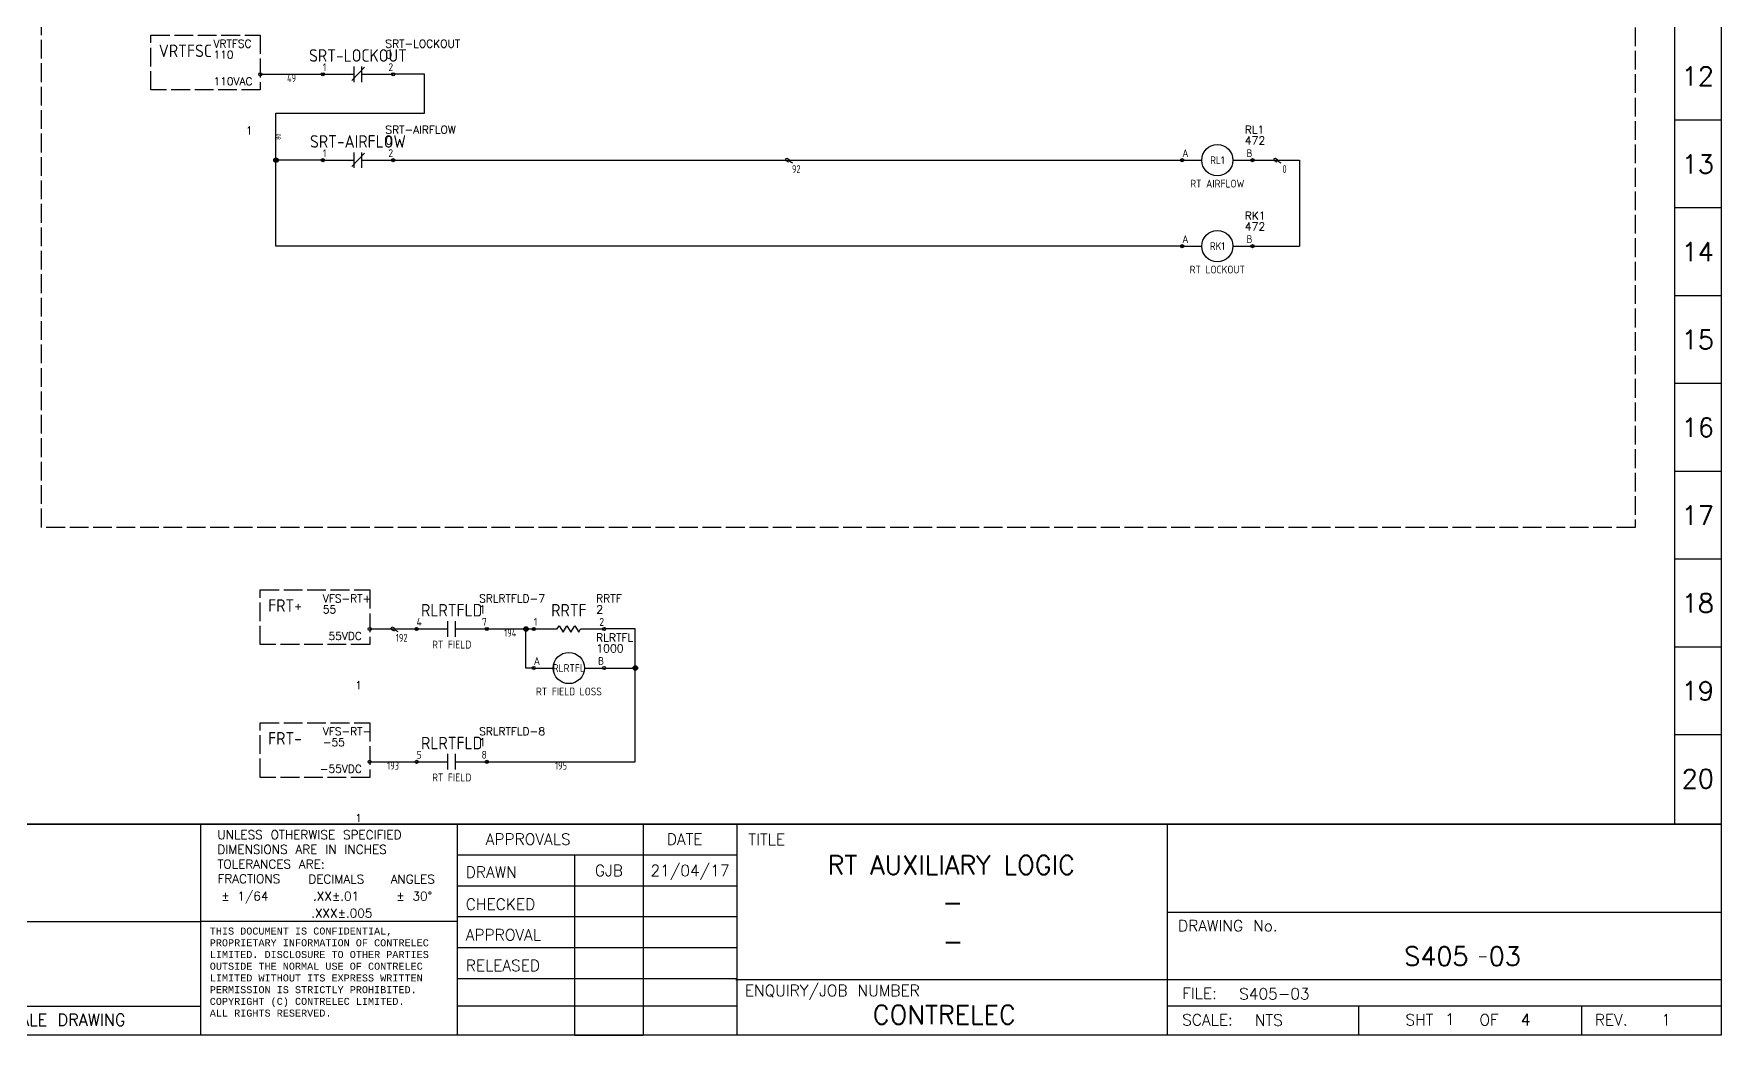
# Model space of a CAD drawing. Header units: millimetres. Extents: x 0 to 1020, y 0 to 646.
# Drawn here: x 480 to 1020, y 0 to 320 of the extents above; entities that cross this region are included whole.
import ezdxf
from ezdxf.enums import TextEntityAlignment as Align

# ---------------------------------------------------------------- set-up
doc = ezdxf.new("R2010")
doc.units = ezdxf.units.MM
doc.header["$LTSCALE"] = 0.5
doc.linetypes.add('ACAD_ISO02W100', pattern=[15, 12, -3])
for name, color, linetype in [('LOCBOX', 7, 'ACAD_ISO02W100'), ('NETLIST', 50, 'Continuous'), ('OUTLINE_0', 7, 'Continuous'), ('OUTLINE_GRID', 7, 'Continuous'), ('SYMS', 7, 'Continuous'), ('WIREFIXED', 7, 'Continuous'), ('WIRENO', 7, 'Continuous'), ('WIRES', 7, 'Continuous')]:
    doc.layers.add(name, color=color, linetype=linetype)
doc.styles.add('MONOTXT', font='monotxt', dxfattribs={"height": 0.125})
doc.styles.get("Standard").update_dxf_attribs({"font": 'txt.shx', "bigfont": 'gbcbig.shx'})
doc.styles.add('WD', font='romans.shx', dxfattribs={"bigfont": 'gbcbig.shx'})
doc.styles.add('WD_IEC', font='isocp2.shx', dxfattribs={"width": 0.9, "height": 4})

# ---------------------------------------------------------------- blocks, each defined once
blk = doc.blocks.new('CONTRELEC 2016 BLOCK')
for p, q in [((444.47, 68.75), (444.47, 12.5)), ((512.88, 68.75), (512.88, 12.5)), ((562.5, 68.75), (562.5, 12.5)), ((587.5, 68.75), (587.5, 12.5)), ((702.25, 68.75), (702.25, 12.5)), ((587.5, 60.54), (512.88, 60.54)), ((544.24, 60.54), (544.24, 12.5)), ((587.5, 52.27), (512.88, 52.27)), ((702.25, 45.31), (850, 45.31)), ((362.88, 42.79), (444.47, 42.79)), ((444.47, 42.9), (513.01, 42.9)), ((587.5, 44.04), (512.88, 44.04)), ((587.5, 35.79), (512.88, 35.79)), ((587.5, 27.54), (512.88, 27.54)), ((587.24, 27.38), (850, 27.38)), ((362.88, 20.29), (444.47, 20.29)), ((587.5, 20.29), (512.88, 20.29)), ((702.25, 20.31), (850, 20.31)), ((753.23, 20.31), (753.23, 12.5)), ((812.7, 20.31), (812.7, 12.5))]:
    blk.add_line(p, q)
blk.add_lwpolyline([(0, 68.75), (850, 68.75), (850, 12.5), (0, 12.5)], close=True)
at = {"layer": 'OUTLINE_0', "linetype": 'Continuous'}
blk.add_line((544.24, 12.5), (562.5, 12.5), dxfattribs=at)
at = {"insert": (784.15, 34.85), "char_height": 2.5, "width": 3.4096, "attachment_point": 1}
blk.add_mtext('\\pi0.87148;-', dxfattribs=at)
at = {"layer": 'OUTLINE_0'}
for s, height, p in [('UNLESS OTHERWISE SPECIFIED', 2.35, (448.97, 64.79)), ('DIMENSIONS ARE IN INCHES', 2.35, (448.97, 60.88)), ('APPROVALS', 3, (520.53, 63.28)), ('DATE', 3, (568.82, 63.28)), ('TITLE', 3, (590.57, 63.19)), ('TOLERANCES ARE:', 2.35, (448.97, 56.96)), ('FRACTIONS', 2.35, (449.01, 53.04)), ('DECIMALS', 2.35, (473.22, 52.96)), ('ANGLES', 2.35, (495.17, 52.96)), ('DRAWN', 3, (515.21, 54.5)), ('%%P 1/64', 2.35, (450.01, 48.43)), ('.XX%%P.01', 2.35, (474.49, 48.43)), ('%%P 30%%D', 2.35, (496.69, 48.43)), ('.XXX%%P.005', 2.35, (473.98, 43.89)), ('CHECKED', 3, (515.21, 45.93)), ('APPROVAL', 3, (515.21, 37.77)), ('DRAWING No.', 3, (705.14, 40.21)), ('RELEASED', 3, (515.21, 29.61)), ('ENQUIRY/JOB NUMBER', 3, (589.63, 22.91)), ('FILE:', 3, (706.25, 22.18)), ('DO NOT SCALE DRAWING', 3.125, (371.49, 15.05)), ('SCALE:', 3, (706.25, 15.11)), ('SHT    OF', 3, (765.79, 15.11))]:
    blk.add_text(s, height=height, dxfattribs=at).set_placement(p)
at = {"layer": 'OUTLINE_0', "style": 'WD'}
blk.add_text('REV.', height=3, dxfattribs=at).set_placement((816.29, 15.11))
at = {"layer": 'OUTLINE_0', "insert": (446.94, 41.22), "char_height": 1.875, "width": 63.19, "attachment_point": 1, "style": 'MONOTXT'}
blk.add_mtext('THIS DOCUMENT IS CONFIDENTIAL, PROPRIETARY INFORMATION OF CONTRELEC LIMITED. DISCLOSURE TO OTHER PARTIES OUTSIDE THE NORMAL USE OF CONTRELEC LIMITED WITHOUT ITS EXPRESS WRITTEN PERMISSION IS STRICTLY PROHIBITED. COPYRIGHT (C) CONTRELEC LIMITED.^JALL RIGHTS RESERVED.', dxfattribs=at)
at = {"layer": 'OUTLINE_0', "style": 'WD'}
for tag, height, p in [('DWGDESC1', 5, (644.66, 57.89)), ('EDBY', 3, (553.37, 56.41)), ('EDDATE', 3, (575, 56.41)), ('CKBY', 3, (553.37, 48.16)), ('CKDATE', 3, (575, 48.16)), ('DWGDESC2', 5, (645.03, 47.96)), ('DWGDESC3', 5, (645.15, 37.57)), ('PROJDESC', 5, (642.81, 17.97)), ('REVISION', 3, (835.28, 16.64))]:
    blk.add_attdef(tag, text='', height=height, dxfattribs=at).set_placement(p, align=Align.MIDDLE_CENTER)
blk.add_attdef('DWGNO', text='', height=5, dxfattribs=at).set_placement((782.6, 33.58), align=Align.MIDDLE_RIGHT)
blk.add_attdef('SHEETNO', text='', height=5, dxfattribs=at).set_placement((788, 33.58), align=Align.MIDDLE_LEFT)
for tag, p, height in [('FILENAME', (721.45, 22.05), 3), ('SCALE', (725.62, 15.05), 3), ('SH', (776.35, 15.29), 3), ('NSH', (796.5, 15.11), 3.12)]:
    blk.add_attdef(tag, p, '', height=height, dxfattribs=at)
at = {"layer": 'OUTLINE_0', "style": 'WD', "flags": 1}
blk.add_attdef('WD_TB', (567.05, 15.25), '', height=3, dxfattribs=at)
blk = doc.blocks.new('2010 Grid')
at = {"layer": 'OUTLINE_GRID'}
for p, q in [((850, 481.25), (850, 0)), ((837.5, 468.74), (837.5, 0)), ((850, 187.76), (837.5, 187.76)), ((850, 164.35), (837.5, 164.35)), ((850, 140.93), (837.5, 140.93)), ((850, 117.51), (837.5, 117.51)), ((850, 94.1), (837.5, 94.1)), ((850, 70.68), (837.5, 70.68)), ((850, 47.27), (837.5, 47.27)), ((850, 23.85), (837.5, 23.85)), ((850, 0), (0, 0))]:
    blk.add_line(p, q, dxfattribs=at)
at = {"layer": 'OUTLINE_GRID', "char_height": 5, "width": 17.7556, "attachment_point": 5}
for s, insert in [('12', (843.75, 199.47)), ('13', (843.75, 176.05)), ('14', (843.75, 152.64)), ('15', (843.75, 129.22)), ('16', (843.75, 105.81)), ('17', (843.75, 82.39)), ('18', (843.75, 58.98)), ('19', (843.75, 35.56)), ('20', (843.75, 12.15))]:
    blk.add_mtext(s, dxfattribs=dict(at, insert=insert))
blk = doc.blocks.new('DCM-1')
at = {"linetype": 'ACAD_ISO02W100'}
blk.add_lwpolyline([(-35, 12.5), (0, 12.5), (0, -5), (-35, -5)], close=True, dxfattribs=at)
blk.add_circle((0, 0), 0.5)
at = {"style": 'WD_IEC'}
for tag, height, flags, p in [('LOC', 4, 1, (-32.5, 14.5)), ('DESC1', 3, 9, (-32.5, 2.5))]:
    blk.add_attdef(tag, text='', height=height, dxfattribs=dict(at, flags=flags)).set_placement(p, align=Align.MIDDLE_LEFT)
blk.add_attdef('TAG1', text='', height=4, dxfattribs=at).set_placement((-32.5, 7.5), align=Align.MIDDLE_LEFT)
at = {"style": 'WD_IEC', "flags": 1}
blk.add_attdef('X1TERM01', (0, 0), '', height=0.5, dxfattribs=at)
blk.add_attdef('TERMDESC01', text='', height=2.5).set_placement((-2.5, -1), align=Align.TOP_RIGHT)
blk.add_attdef('TERM01', text='', height=2.5).set_placement((-2.5, -20), align=Align.BOTTOM_RIGHT)
at = {"layer": 'NETLIST'}
for tag, p in [('NETTAG', (-15, 8.5)), ('NETVALUE', (-15, 5))]:
    blk.add_attdef(tag, p, '', height=2.5, dxfattribs=at)
blk = doc.blocks.new('RESISTOR-1')
for p, q in [((0, 0), (7.5, 0)), ((7.5, 0), (8.12, 1)), ((8.12, 1), (9.38, -1)), ((9.38, -1), (10.62, 1)), ((10.62, 1), (11.88, -1)), ((11.88, -1), (13.12, 1)), ((13.12, 1), (14.38, -1)), ((14.38, -1), (15, 0)), ((15, 0), (22.5, 0))]:
    blk.add_line(p, q)
for centre in [(0, 0), (22.5, 0)]:
    blk.add_circle(centre, 0.5)
at = {"style": 'WD_IEC', "flags": 1}
blk.add_attdef('LOC', text='', height=4, dxfattribs=at).set_placement((11.25, 11), align=Align.MIDDLE_CENTER)
at = {"style": 'WD_IEC'}
for tag, height, p in [('TAG1', 4, (11.25, 6)), ('DESC1', 2.5, (10.75, -3))]:
    blk.add_attdef(tag, text='', height=height, dxfattribs=at).set_placement(p, align=Align.MIDDLE_CENTER)
for tag, p, height, flags in [('X4TERM01', (0, 0), 0.64, 1), ('TERM01', (0, 1), 2.5, 8), ('X1TERM02', (22.5, 0), 0.64, 1)]:
    blk.add_attdef(tag, p, '', height=height, dxfattribs=dict(at, flags=flags))
at = {"style": 'WD_IEC', "flags": 8}
blk.add_attdef('TERM02', text='', height=2.5, dxfattribs=at).set_placement((22.5, 1), align=Align.RIGHT)
at = {"layer": 'NETLIST'}
for tag, p, height in [('NETTAG', (20, 8.5), 2.5), ('NETVALUE', (20, 5), 2.56)]:
    blk.add_attdef(tag, p, '', height=height, dxfattribs=at)
blk = doc.blocks.new('CONTACT-NO')
for p, q in [((2.5, 0), (12.5, 0)), ((12.5, -2.5), (12.5, 2.5)), ((15, -2.5), (15, 2.5)), ((15, 0), (25, 0))]:
    blk.add_line(p, q)
for centre in [(2.5, 0), (25, 0)]:
    blk.add_circle(centre, 0.5)
at = {"style": 'WD_IEC', "flags": 1}
blk.add_attdef('LOC', text='', height=4, dxfattribs=at).set_placement((13.75, 11), align=Align.MIDDLE_CENTER)
at = {"style": 'WD_IEC'}
for tag, height, p in [('TAG1', 4, (13.75, 6)), ('DESC1', 2.5, (13.75, -5))]:
    blk.add_attdef(tag, text='', height=height, dxfattribs=at).set_placement(p, align=Align.MIDDLE_CENTER)
for tag, p, height, flags in [('X4TERM01', (2.5, 0), 0.64, 1), ('TERM01', (2.5, 1), 2.5, 8), ('X1TERM02', (25, 0), 0.64, 1)]:
    blk.add_attdef(tag, p, '', height=height, dxfattribs=dict(at, flags=flags))
at = {"style": 'WD_IEC', "flags": 8}
blk.add_attdef('TERM02', text='', height=2.5, dxfattribs=at).set_placement((25, 1), align=Align.RIGHT)
at = {"layer": 'NETLIST'}
for tag, p, height in [('NETTAG', (22.5, 8.5), 2.5), ('NETVALUE', (22.5, 5), 2.56)]:
    blk.add_attdef(tag, p, '', height=height, dxfattribs=at)
blk = doc.blocks.new('CONTACTOR-H')
for p, q in [((0, 0), (6.25, 0)), ((16.25, 0), (22.5, 0))]:
    blk.add_line(p, q)
for centre, radius in [((0, 0), 0.5), ((11.25, 0), 5), ((22.5, 0), 0.5)]:
    blk.add_circle(centre, radius)
at = {"style": 'WD_IEC', "flags": 1}
blk.add_attdef('LOC', text='', height=4, dxfattribs=at).set_placement((11.25, 8.5), align=Align.MIDDLE_CENTER)
at = {"style": 'WD_IEC'}
for tag, p, height, flags in [('X4TERM01', (0, 0), 0.64, 1), ('TERM01', (0, 1), 2.5, 8), ('X1TERM02', (22.5, 0), 0.64, 1)]:
    blk.add_attdef(tag, p, '', height=height, dxfattribs=dict(at, flags=flags))
for tag, height, p in [('TAG1', 4, (11.25, 0)), ('DESC1', 2.5, (11.25, -7.5))]:
    blk.add_attdef(tag, text='', height=height, dxfattribs=at).set_placement(p, align=Align.MIDDLE_CENTER)
at = {"style": 'WD_IEC', "flags": 8}
blk.add_attdef('TERM02', text='', height=2.5, dxfattribs=at).set_placement((22.5, 1), align=Align.RIGHT)
at = {"layer": 'NETLIST'}
for tag, p, height in [('NETTAG', (20, 8.5), 2.5), ('NETVALUE', (20, 5), 2.56)]:
    blk.add_attdef(tag, p, '', height=height, dxfattribs=at)
blk = doc.blocks.new('WDDOT')
for radius in [0.72, 0.449, 0.223]:
    blk.add_circle((0, 0), radius)
blk = doc.blocks.new('WD_WNH2')
at = {"linetype": 'Continuous', "style": 'WD_IEC', "width": 0.8}
blk.add_attdef('WIRENO', text='', height=2.5, dxfattribs=at).set_placement((0, 0), align=Align.TOP_CENTER)
at = {"style": 'WD_IEC', "flags": 1}
for tag, p in [('W02USER', (0, -1.21)), ('W03USER', (0, -1.33)), ('W04USER', (0, -1.46)), ('W05USER', (0, -1.58)), ('W06USER', (0, -1.71)), ('W07USER', (0, -1.83)), ('W08USER', (0, -1.96)), ('W09USER', (0, -2.08)), ('W01USER', (0, -1.08)), ('W10USER', (0, -2.21))]:
    blk.add_attdef(tag, text='', height=0.08, dxfattribs=at).set_placement(p, align=Align.CENTER)
blk = doc.blocks.new('CONTACT-NC')
for p, q in [((0, 0), (10, 0)), ((13.35, 2.25), (9.28, -2.05)), ((10, -2.5), (10, 2.5)), ((12.5, -2.5), (12.5, 2.5)), ((12.5, 0), (22.5, 0))]:
    blk.add_line(p, q)
for centre in [(0, 0), (22.5, 0)]:
    blk.add_circle(centre, 0.5)
at = {"style": 'WD_IEC', "flags": 1}
blk.add_attdef('LOC', text='', height=4, dxfattribs=at).set_placement((11.25, 11), align=Align.MIDDLE_CENTER)
at = {"style": 'WD_IEC'}
for tag, height, p in [('TAG1', 4, (11.25, 6)), ('DESC1', 2.5, (11.25, -5))]:
    blk.add_attdef(tag, text='', height=height, dxfattribs=at).set_placement(p, align=Align.MIDDLE_CENTER)
for tag, p, height, flags in [('X4TERM01', (0, 0), 0.64, 1), ('TERM01', (0, 1), 2.5, 8), ('X1TERM02', (22.5, 0), 0.64, 1)]:
    blk.add_attdef(tag, p, '', height=height, dxfattribs=dict(at, flags=flags))
at = {"style": 'WD_IEC', "flags": 8}
blk.add_attdef('TERM02', text='', height=2.5, dxfattribs=at).set_placement((22.5, 1), align=Align.RIGHT)
at = {"layer": 'NETLIST'}
for tag, p, height in [('NETTAG', (20, 8.5), 2.5), ('NETVALUE', (20, 5), 2.56)]:
    blk.add_attdef(tag, p, '', height=height, dxfattribs=at)
blk = doc.blocks.new('WD_WNV2')
at = {"linetype": 'Continuous', "style": 'WD_IEC', "width": 0.8}
blk.add_attdef('WIRENO', text='', height=1.5, rotation=90, dxfattribs=at).set_placement((0, 0), align=Align.TOP_CENTER)
at = {"style": 'WD_IEC', "flags": 1}
for tag, p in [('W01USER', (1.86, -1.08)), ('W02USER', (1.86, -1.21)), ('W03USER', (1.86, -1.33)), ('W04USER', (1.86, -1.46)), ('W05USER', (1.86, -1.58)), ('W06USER', (1.86, -1.71)), ('W07USER', (1.86, -1.83)), ('W08USER', (1.86, -1.96)), ('W09USER', (1.86, -2.08)), ('W10USER', (1.86, -2.21))]:
    blk.add_attdef(tag, text='', height=0.08, dxfattribs=at).set_placement(p, align=Align.CENTER)

msp = doc.modelspace()

# ---------------------------------------------------------------- linework, layer by layer
at = {"layer": 'LOCBOX'}
msp.add_lwpolyline([(482.5, 615), (992.5, 615), (992.5, 162.5), (482.5, 162.5)], close=True, dxfattribs=at)
at = {"layer": 'WIREFIXED'}
msp.add_lwpolyline([(879.15, 279.05), (878.19, 279.6), (878.04, 280.15), (877.35, 280.54), (876.81, 280.4), (876.96, 279.85), (877.65, 279.46), (877.92, 279.53)], dxfattribs=at)
at = {"layer": 'WIRENO'}
for points in [[(722.9, 279.05), (721.94, 279.6), (721.79, 280.15), (721.1, 280.54), (720.56, 280.4), (720.71, 279.85), (721.4, 279.46), (721.67, 279.53)], [(596.65, 129.05), (595.69, 129.6), (595.54, 130.15), (594.85, 130.54), (594.31, 130.4), (594.46, 129.85), (595.15, 129.46), (595.42, 129.53)]]:
    msp.add_lwpolyline(points, dxfattribs=at)
at = {"layer": 'WIRES'}
for p, q in [((552.5, 307.5), (572.5, 307.5)), ((605, 307.5), (595, 307.5)), ((605, 295), (605, 307.5)), ((557.5, 280), (557.5, 295)), ((557.5, 295), (605, 295)), ((572.5, 280), (557.5, 280)), ((557.5, 277.5), (557.5, 280)), ((557.5, 252.5), (557.5, 277.5)), ((595, 280), (847.5, 280)), ((870, 280), (885, 280)), ((885, 280), (885, 252.5)), ((847.5, 252.5), (557.5, 252.5)), ((870, 252.5), (885, 252.5)), ((587.5, 130), (602.5, 130)), ((625, 130), (640, 130)), ((637.5, 117.5), (637.5, 130)), ((672.5, 130), (662.5, 130)), ((672.5, 87.5), (672.5, 130)), ((640, 117.5), (637.5, 117.5)), ((662.5, 117.5), (672.5, 117.5)), ((587.5, 87.5), (602.5, 87.5)), ((625, 87.5), (672.5, 87.5))]:
    msp.add_line(p, q, dxfattribs=at)

# ---------------------------------------------------------------- block references
at = {"xscale": 1.2, "yscale": 1.2, "zscale": 1.2}
msp.add_blockref('2010 Grid', (0, 67.5), dxfattribs=at)
for p, values in [((552.5, 307.5), {'NETVALUE': '110', 'NETTAG': 'VRTFSC', 'TERM01': '1', 'TAG1': 'VRTFSC', 'TERMDESC01': '110VAC'}), ((587.5, 130), {'NETVALUE': '55', 'NETTAG': 'VFS-RT+', 'TERM01': '1', 'TAG1': 'FRT+', 'TERMDESC01': '55VDC'}), ((587.5, 87.5), {'NETVALUE': '-55', 'NETTAG': 'VFS-RT-', 'TERM01': '1', 'TAG1': 'FRT-', 'TERMDESC01': '-55VDC'})]:
    msp.add_blockref('DCM-1', p).add_auto_attribs(values)
ref = msp.add_blockref('CONTACT-NC', (572.5, 307.5))
ref.add_attrib('TERM02', '2', dxfattribs={"height": 2.5, "style": 'WD_IEC'}).set_placement((595, 308.5), align=Align.RIGHT)
ref.add_attrib('TERM01', '1', (572.5, 308.5), dxfattribs={"height": 2.5, "style": 'WD_IEC'})
ref.add_attrib('TAG1', 'SRT-LOCKOUT', dxfattribs={"height": 4, "style": 'WD_IEC'}).set_placement((583.75, 313.5), align=Align.MIDDLE_CENTER)
ref.add_attrib('NETVALUE', '0', (592.5, 312.5), dxfattribs={"layer": 'NETLIST', "height": 2.56})
ref.add_attrib('NETTAG', 'SRT-LOCKOUT', (592.5, 316), dxfattribs={"layer": 'NETLIST', "height": 2.5})
ref = msp.add_blockref('CONTACT-NC', (572.5, 280))
ref.add_attrib('TERM02', '2', dxfattribs={"height": 2.5, "style": 'WD_IEC'}).set_placement((595, 281), align=Align.RIGHT)
ref.add_attrib('TERM01', '1', (572.5, 281), dxfattribs={"height": 2.5, "style": 'WD_IEC'})
ref.add_attrib('TAG1', 'SRT-AIRFLOW', dxfattribs={"height": 4, "style": 'WD_IEC'}).set_placement((583.75, 286), align=Align.MIDDLE_CENTER)
ref.add_attrib('NETVALUE', '0', (592.5, 285), dxfattribs={"layer": 'NETLIST', "height": 2.56})
ref.add_attrib('NETTAG', 'SRT-AIRFLOW', (592.5, 288.5), dxfattribs={"layer": 'NETLIST', "height": 2.5})
ref = msp.add_blockref('CONTACTOR-H', (847.5, 280))
ref.add_attrib('TERM02', 'B', dxfattribs={"height": 2.5, "style": 'WD_IEC'}).set_placement((870, 281), align=Align.RIGHT)
ref.add_attrib('TERM01', 'A', (847.5, 281), dxfattribs={"height": 2.5, "style": 'WD_IEC'})
ref.add_attrib('DESC1', 'RT AIRFLOW', dxfattribs={"height": 2.5, "style": 'WD_IEC'}).set_placement((858.75, 272.5), align=Align.MIDDLE_CENTER)
ref.add_attrib('TAG1', 'RL1', dxfattribs={"height": 2.5, "style": 'WD_IEC'}).set_placement((858.75, 280), align=Align.MIDDLE_CENTER)
ref.add_attrib('NETVALUE', '472', (867.5, 285), dxfattribs={"layer": 'NETLIST', "height": 2.56})
ref.add_attrib('NETTAG', 'RL1', (867.5, 288.5), dxfattribs={"layer": 'NETLIST', "height": 2.5})
ref = msp.add_blockref('CONTACTOR-H', (847.5, 252.5))
ref.add_attrib('TERM02', 'B', dxfattribs={"height": 2.5, "style": 'WD_IEC'}).set_placement((870, 253.5), align=Align.RIGHT)
ref.add_attrib('TERM01', 'A', (847.5, 253.5), dxfattribs={"height": 2.5, "style": 'WD_IEC'})
ref.add_attrib('DESC1', 'RT LOCKOUT', dxfattribs={"height": 2.5, "style": 'WD_IEC'}).set_placement((858.75, 245), align=Align.MIDDLE_CENTER)
ref.add_attrib('TAG1', 'RK1', dxfattribs={"height": 2.5, "style": 'WD_IEC'}).set_placement((858.75, 252.5), align=Align.MIDDLE_CENTER)
ref.add_attrib('NETVALUE', '472', (867.5, 257.5), dxfattribs={"layer": 'NETLIST', "height": 2.56})
ref.add_attrib('NETTAG', 'RK1', (867.5, 261), dxfattribs={"layer": 'NETLIST', "height": 2.5})
ref = msp.add_blockref('CONTACT-NO', (600, 130))
ref.add_attrib('NETTAG', 'SRLRTFLD-7', (622.5, 138.5), dxfattribs={"layer": 'NETLIST', "height": 2.5})
ref.add_attrib('NETVALUE', '1', (622.5, 135), dxfattribs={"layer": 'NETLIST', "height": 2.56})
ref.add_attrib('TAG1', 'RLRTFLD', dxfattribs={"height": 4, "style": 'WD_IEC'}).set_placement((613.75, 136), align=Align.MIDDLE_CENTER)
ref.add_attrib('DESC1', 'RT FIELD', dxfattribs={"height": 2.5, "style": 'WD_IEC'}).set_placement((613.75, 125), align=Align.MIDDLE_CENTER)
ref.add_attrib('TERM01', '4', (602.5, 131), dxfattribs={"height": 2.5, "style": 'WD_IEC'})
ref.add_attrib('TERM02', '7', dxfattribs={"height": 2.5, "style": 'WD_IEC'}).set_placement((625, 131), align=Align.RIGHT)
ref = msp.add_blockref('RESISTOR-1', (640, 130))
ref.add_attrib('NETTAG', 'RRTF', (660, 138.5), dxfattribs={"layer": 'NETLIST', "height": 2.5})
ref.add_attrib('NETVALUE', '2', (660, 135), dxfattribs={"layer": 'NETLIST', "height": 2.56})
ref.add_attrib('TAG1', 'RRTF', dxfattribs={"height": 4, "style": 'WD_IEC'}).set_placement((651.25, 136), align=Align.MIDDLE_CENTER)
ref.add_attrib('TERM01', '1', (640, 131), dxfattribs={"height": 2.5, "style": 'WD_IEC'})
ref.add_attrib('TERM02', '2', dxfattribs={"height": 2.5, "style": 'WD_IEC'}).set_placement((662.5, 131), align=Align.RIGHT)
ref = msp.add_blockref('CONTACTOR-H', (640, 117.5))
ref.add_attrib('TERM02', 'B', dxfattribs={"height": 2.5, "style": 'WD_IEC'}).set_placement((662.5, 118.5), align=Align.RIGHT)
ref.add_attrib('TERM01', 'A', (640, 118.5), dxfattribs={"height": 2.5, "style": 'WD_IEC'})
ref.add_attrib('DESC1', 'RT FIELD LOSS', dxfattribs={"height": 2.5, "style": 'WD_IEC'}).set_placement((651.25, 110), align=Align.MIDDLE_CENTER)
ref.add_attrib('TAG1', 'RLRTFL', dxfattribs={"height": 2.5, "style": 'WD_IEC'}).set_placement((651.25, 117.5), align=Align.MIDDLE_CENTER)
ref.add_attrib('NETVALUE', '1000', (660, 122.5), dxfattribs={"layer": 'NETLIST', "height": 2.56})
ref.add_attrib('NETTAG', 'RLRTFL', (660, 126), dxfattribs={"layer": 'NETLIST', "height": 2.5})
ref = msp.add_blockref('CONTACT-NO', (600, 87.5))
ref.add_attrib('NETTAG', 'SRLRTFLD-8', (622.5, 96), dxfattribs={"layer": 'NETLIST', "height": 2.5})
ref.add_attrib('NETVALUE', '1', (622.5, 92.5), dxfattribs={"layer": 'NETLIST', "height": 2.56})
ref.add_attrib('TAG1', 'RLRTFLD', dxfattribs={"height": 4, "style": 'WD_IEC'}).set_placement((613.75, 93.5), align=Align.MIDDLE_CENTER)
ref.add_attrib('DESC1', 'RT FIELD', dxfattribs={"height": 2.5, "style": 'WD_IEC'}).set_placement((613.75, 82.5), align=Align.MIDDLE_CENTER)
ref.add_attrib('TERM01', '5', (602.5, 88.5), dxfattribs={"height": 2.5, "style": 'WD_IEC'})
ref.add_attrib('TERM02', '8', dxfattribs={"height": 2.5, "style": 'WD_IEC'}).set_placement((625, 88.5), align=Align.RIGHT)
msp.add_blockref('CONTRELEC 2016 BLOCK', (0, -15), dxfattribs=at).add_auto_attribs({'DWGNO': 'S405', 'FILENAME': 'S405-03', 'DWGDESC1': 'RT AUXILIARY LOGIC', 'DWGDESC2': '-', 'DWGDESC3': '-', 'SH': '1', 'NSH': '4', 'SCALE': 'NTS', 'EDBY': 'GJB', 'EDDATE': '21/04/17', 'PROJDESC': 'CONTRELEC', 'SHEETNO': '03', 'REVISION': '1'})
at = {"layer": 'SYMS'}
for p in [(557.5, 280), (637.5, 130), (672.5, 117.5)]:
    msp.add_blockref('WDDOT', p, dxfattribs=at)
at = {"layer": 'WIREFIXED'}
ref = msp.add_blockref('WD_WNH2', (877.5, 280), dxfattribs=at)
ref.add_attrib('WIRENOF', '0', dxfattribs={"linetype": 'Continuous', "height": 2.5, "style": 'WD_IEC', "width": 0.8}).set_placement((880.25, 278.41), align=Align.TOP_CENTER)
at = {"layer": 'WIRENO'}
ref = msp.add_blockref('WD_WNH2', (562.5, 307.5), dxfattribs=at)
ref.add_attrib('WIRENO', '49', dxfattribs={"linetype": 'Continuous', "height": 2.5, "style": 'WD_IEC', "width": 0.8}).set_placement((562.5, 307.5), align=Align.TOP_CENTER)
ref = msp.add_blockref('WD_WNV2', (557.5, 287.5), dxfattribs=at)
ref.add_attrib('WIRENO', '80', dxfattribs={"linetype": 'Continuous', "height": 1.5, "rotation": 90, "style": 'WD_IEC', "width": 0.8}).set_placement((557.5, 287.5), align=Align.TOP_CENTER)
ref = msp.add_blockref('WD_WNH2', (721.25, 280), dxfattribs=at)
ref.add_attrib('WIRENO', '92', dxfattribs={"linetype": 'Continuous', "height": 2.5, "style": 'WD_IEC', "width": 0.8}).set_placement((724, 278.41), align=Align.TOP_CENTER)
ref = msp.add_blockref('WD_WNH2', (632.5, 130), dxfattribs=at)
ref.add_attrib('WIRENO', '194', dxfattribs={"linetype": 'Continuous', "height": 2.5, "style": 'WD_IEC', "width": 0.8}).set_placement((632.5, 130), align=Align.TOP_CENTER)
ref = msp.add_blockref('WD_WNH2', (595, 130), dxfattribs=at)
ref.add_attrib('WIRENO', '192', dxfattribs={"linetype": 'Continuous', "height": 2.5, "style": 'WD_IEC', "width": 0.8}).set_placement((597.75, 128.41), align=Align.TOP_CENTER)
ref = msp.add_blockref('WD_WNH2', (595, 87.5), dxfattribs=at)
ref.add_attrib('WIRENO', '193', dxfattribs={"linetype": 'Continuous', "height": 2.5, "style": 'WD_IEC', "width": 0.8}).set_placement((595, 87.5), align=Align.TOP_CENTER)
ref = msp.add_blockref('WD_WNH2', (648.75, 87.5), dxfattribs=at)
ref.add_attrib('WIRENO', '195', dxfattribs={"linetype": 'Continuous', "height": 2.5, "style": 'WD_IEC', "width": 0.8}).set_placement((648.75, 87.5), align=Align.TOP_CENTER)

doc.saveas('drawing.dxf')
